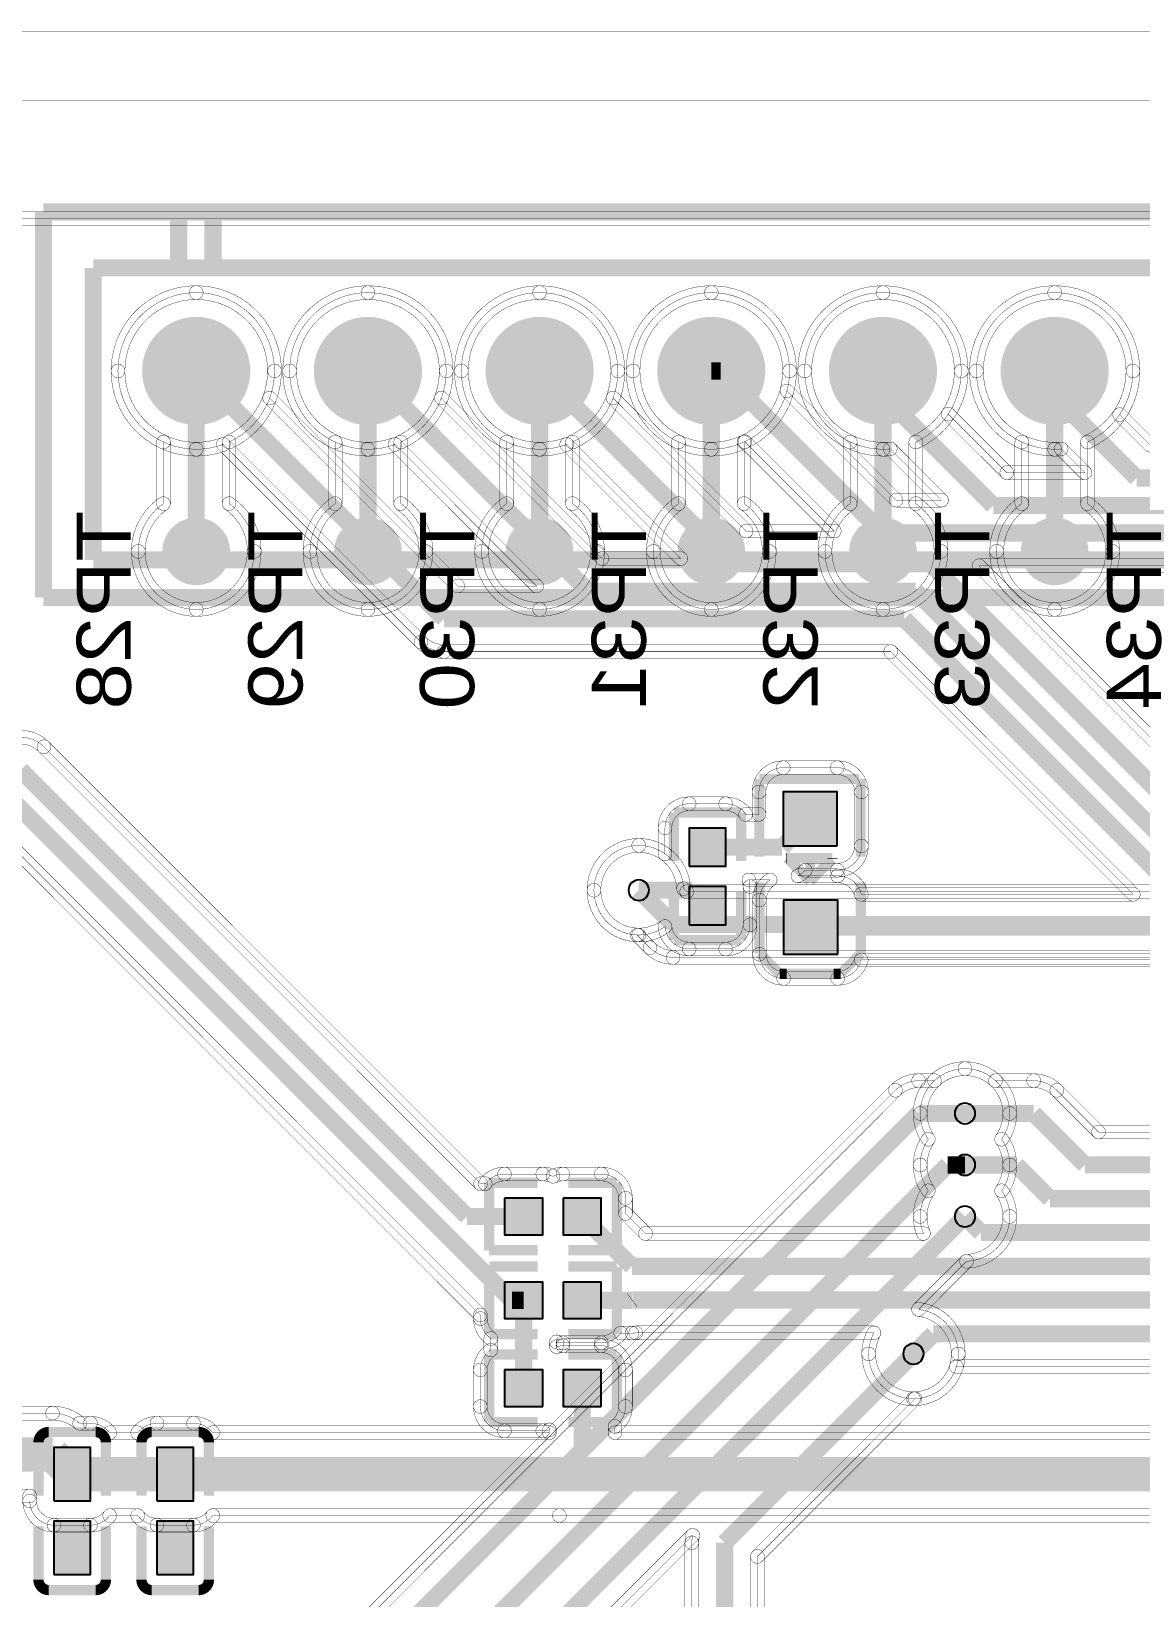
# Model space of a CAD drawing. Header units: millimetres. Extents: x -3.6 to 68.8, y -2.3 to 32.5.
# Drawn here: x 12.6 to 29.02, y 9.35 to 32.51 of the extents above; entities that cross this region are included whole.
import ezdxf
from ezdxf.enums import TextEntityAlignment as Align

# ---------------------------------------------------------------- set-up
doc = ezdxf.new("R2010")
doc.units = ezdxf.units.MM
for name, color, linetype, true_color in [('Bottom Layer', 7, 'Continuous', 0x0000ff), ('Bottom Silkscreen Layer', 7, 'Continuous', 0x66cc33), ('Hole Layer', 7, 'Continuous', 0x222222), ('Top Layer', 7, 'Continuous', 0xff0000), ('Top Silkscreen Layer', 7, 'Continuous', 0xffcc00)]:
    doc.layers.add(name, color=color, linetype=linetype, true_color=true_color)
doc.styles.get("Standard").update_dxf_attribs({"font": 'arial.ttf'})

msp = doc.modelspace()

# ---------------------------------------------------------------- hatches: boundary and pattern name
at = {"layer": 'Bottom Layer'}
for points in [[(14.243, 27.492, 1), (15.843, 27.492, 1)], [(16.783, 27.492, 1), (18.383, 27.492, 1)], [(19.323, 27.492, 1), (20.923, 27.492, 1)], [(21.863, 27.492, 1), (23.463, 27.492, 1)], [(24.403, 27.492, 1), (26.003, 27.492, 1)], [(26.943, 27.492, 1), (28.543, 27.492, 1)], [(14.543, 24.823, 1), (15.543, 24.823, 1)], [(17.083, 24.823, 1), (18.083, 24.823, 1)], [(19.623, 24.823, 1), (20.623, 24.823, 1)], [(22.163, 24.823, 1), (23.163, 24.823, 1)], [(24.703, 24.823, 1), (25.703, 24.823, 1)], [(27.243, 24.823, 1), (28.243, 24.823, 1)]]:
    msp.add_hatch(color=256, dxfattribs=at).paths.add_polyline_path(points)
at = {"layer": 'Hole Layer'}
for points in [[(14.543, 27.492, 1), (15.543, 27.492, 1)], [(17.083, 27.492, 1), (18.083, 27.492, 1)], [(19.623, 27.492, 1), (20.623, 27.492, 1)], [(22.163, 27.492, 1), (23.163, 27.492, 1)], [(24.703, 27.492, 1), (25.703, 27.492, 1)], [(27.243, 27.492, 1), (28.243, 27.492, 1)]]:
    msp.add_hatch(color=256, dxfattribs=at).paths.add_polyline_path(points)
at = {"layer": 'Top Layer'}
for points in [[(14.243, 27.492, 1), (15.843, 27.492, 1)], [(16.783, 27.492, 1), (18.383, 27.492, 1)], [(19.323, 27.492, 1), (20.923, 27.492, 1)], [(21.863, 27.492, 1), (23.463, 27.492, 1)], [(24.403, 27.492, 1), (26.003, 27.492, 1)], [(26.943, 27.492, 1), (28.543, 27.492, 1)], [(24.527, 20.466), (24.527, 21.266), (23.727, 21.266), (23.727, 20.466)], [(22.336, 20.166), (22.876, 20.166), (22.876, 20.732), (22.336, 20.732)], [(22.336, 19.301), (22.876, 19.301), (22.876, 19.866), (22.336, 19.866)], [(24.533, 18.866), (24.533, 19.666), (23.733, 19.666), (23.733, 18.866)], [(19.604, 15.256), (19.604, 14.716), (20.17, 14.716), (20.17, 15.256)], [(20.47, 15.256), (20.47, 14.716), (21.036, 14.716), (21.036, 15.256)], [(19.605, 14.017), (19.605, 13.477), (20.171, 13.477), (20.171, 14.017)], [(20.471, 14.017), (20.471, 13.477), (21.036, 13.477), (21.036, 14.017)], [(20.17, 12.176), (20.17, 12.716), (19.604, 12.716), (19.604, 12.176)], [(21.036, 12.176), (21.036, 12.716), (20.47, 12.716), (20.47, 12.176)], [(12.938, 10.78), (13.478, 10.78), (13.478, 11.57), (12.938, 11.57)], [(14.462, 10.78), (15.002, 10.78), (15.002, 11.57), (14.462, 11.57)], [(12.938, 9.69), (13.478, 9.69), (13.478, 10.48), (12.938, 10.48)], [(14.462, 9.69), (15.002, 9.69), (15.002, 10.48), (14.462, 10.48)]]:
    msp.add_hatch(color=256, dxfattribs=at).paths.add_polyline_path(points)

# ---------------------------------------------------------------- linework, layer by layer
at = {"layer": 'Bottom Layer', "const_width": 0.00508}
msp.add_lwpolyline([(-2.032, 31.496), (-2.032, -1.27), (67.564, -1.27), (67.564, 31.496)], close=True, dxfattribs=at)
for points in [[(0.257, 29.642, -1), (0.257, 29.845), (64.744, 29.845, -1), (64.744, 29.642)], [(64.744, 9.357), (64.744, 0.257), (0.257, 0.257), (0.257, 9.357, 0.314172), (2, 8.142, 0.414214), (3.858, 10, 0.414214), (2, 11.858, 0.314172), (0.257, 10.643), (0.257, 19.357, 0.314172), (2, 18.142, 0.414214), (3.858, 20, 0.414214), (2, 21.858, 0.314172), (0.257, 20.643), (0.257, 29.744), (64.744, 29.744), (64.744, 20.643, 0.314172), (63, 21.858, 0.414214), (61.142, 20, 0.414214), (63, 18.142, 0.314172), (64.744, 19.357), (64.744, 10.643, 0.314172), (63, 11.858, 0.414214), (61.142, 10, 0.414214), (63, 8.142, 0.314172)], [(13.783, 27.492, -0.414214), (15.043, 28.752, -1), (15.043, 28.549, 0.414214), (13.987, 27.492, -1)], [(15.043, 28.752, -0.414214), (16.303, 27.492, -1), (16.1, 27.492, 0.414214), (15.043, 28.549, -1)], [(16.323, 27.492, -0.414214), (17.583, 28.752, -1), (17.583, 28.549, 0.414214), (16.527, 27.492, -1)], [(17.583, 28.752, -0.414214), (18.843, 27.492, -1), (18.64, 27.492, 0.414214), (17.583, 28.549, -1)], [(18.863, 27.492, -0.414214), (20.123, 28.752, -1), (20.123, 28.549, 0.414214), (19.067, 27.492, -1)], [(20.123, 28.752, -0.414214), (21.383, 27.492, -1), (21.18, 27.492, 0.414214), (20.123, 28.549, -1)], [(21.403, 27.492, -0.414214), (22.663, 28.752, -1), (22.663, 28.549, 0.414214), (21.607, 27.492, -1)], [(22.663, 28.752, -0.414214), (23.923, 27.492, -1), (23.72, 27.492, 0.414214), (22.663, 28.549, -1)], [(23.943, 27.492, -0.414214), (25.203, 28.752, -1), (25.203, 28.549, 0.414214), (24.147, 27.492, -1)], [(25.203, 28.752, -0.414214), (26.463, 27.492, -1), (26.26, 27.492, 0.414214), (25.203, 28.549, -1)], [(26.483, 27.492, -0.414214), (27.743, 28.752, -1), (27.743, 28.549, 0.414214), (26.687, 27.492, -1)], [(27.743, 28.752, -0.414214), (29.003, 27.492, -1), (28.8, 27.492, 0.414214), (27.743, 28.549, -1)], [(15.043, 23.964, 0.414214), (15.901, 24.823, 0.247355), (15.528, 25.53), (15.528, 26.44, 0.292586), (16.201, 27.492, 0.414214), (15.043, 28.65, 0.414214), (13.885, 27.492, 0.292586), (14.558, 26.44), (14.558, 25.53, 0.247355), (14.185, 24.823, 0.414214)], [(17.583, 23.964, 0.414214), (18.441, 24.823, 0.247355), (18.068, 25.53), (18.068, 26.44, 0.292586), (18.741, 27.492, 0.414214), (17.583, 28.65, 0.414214), (16.425, 27.492, 0.292586), (17.098, 26.44), (17.098, 25.53, 0.247355), (16.725, 24.823, 0.414214)], [(20.123, 23.964, 0.414214), (20.981, 24.823, 0.247355), (20.608, 25.53), (20.608, 26.44, 0.292586), (21.281, 27.492, 0.414214), (20.123, 28.65, 0.414214), (18.965, 27.492, 0.292586), (19.638, 26.44), (19.638, 25.53, 0.247355), (19.265, 24.823, 0.414214)], [(21.805, 24.823, 0.414214), (22.663, 23.964, 0.414214), (23.521, 24.823, 0.247355), (23.148, 25.53), (23.148, 26.44, 0.292586), (23.821, 27.492, 0.414214), (22.663, 28.65, 0.414214), (21.505, 27.492, 0.292586), (22.178, 26.44), (22.178, 25.53, 0.247355)], [(25.203, 23.964, 0.414214), (26.061, 24.823, 0.247355), (25.688, 25.53), (25.688, 26.44, 0.292586), (26.361, 27.492, 0.414214), (25.203, 28.65, 0.414214), (24.045, 27.492, 0.292586), (24.718, 26.44), (24.718, 25.53, 0.247355), (24.345, 24.823, 0.414214)], [(26.885, 24.823, 0.414214), (27.743, 23.964, 0.414214), (28.601, 24.823, 0.247355), (28.228, 25.53), (28.228, 26.44, 0.292586), (28.901, 27.492, 0.414214), (27.743, 28.65, 0.414214), (26.585, 27.492, 0.292586), (27.258, 26.44), (27.258, 25.53, 0.247355)], [(14.515, 26.348, -0.292586), (13.783, 27.492, -1), (13.987, 27.492, 0.292586), (14.601, 26.533, -1)], [(16.303, 27.492, -0.292586), (15.571, 26.348, -1), (15.486, 26.533, 0.292586), (16.1, 27.492, -1)], [(17.055, 26.348, -0.292586), (16.323, 27.492, -1), (16.527, 27.492, 0.292586), (17.141, 26.533, -1)], [(18.843, 27.492, -0.292586), (18.111, 26.348, -1), (18.026, 26.533, 0.292586), (18.64, 27.492, -1)], [(19.595, 26.348, -0.292586), (18.863, 27.492, -1), (19.067, 27.492, 0.292586), (19.681, 26.533, -1)], [(21.383, 27.492, -0.292586), (20.651, 26.348, -1), (20.566, 26.533, 0.292586), (21.18, 27.492, -1)], [(22.135, 26.348, -0.292586), (21.403, 27.492, -1), (21.607, 27.492, 0.292586), (22.221, 26.533, -1)], [(23.923, 27.492, -0.292586), (23.191, 26.348, -1), (23.106, 26.533, 0.292586), (23.72, 27.492, -1)], [(24.675, 26.348, -0.292586), (23.943, 27.492, -1), (24.147, 27.492, 0.292586), (24.761, 26.533, -1)], [(26.463, 27.492, -0.292586), (25.731, 26.348, -1), (25.646, 26.533, 0.292586), (26.26, 27.492, -1)], [(27.215, 26.348, -0.292586), (26.483, 27.492, -1), (26.687, 27.492, 0.292586), (27.301, 26.533, -1)], [(29.003, 27.492, -0.292586), (28.271, 26.348, -1), (28.186, 26.533, 0.292586), (28.8, 27.492, -1)], [(14.456, 26.44, -1), (14.66, 26.44), (14.66, 25.53, -1), (14.456, 25.53)], [(15.63, 25.53, -1), (15.427, 25.53), (15.427, 26.44, -1), (15.63, 26.44)], [(16.996, 26.44, -1), (17.2, 26.44), (17.2, 25.53, -1), (16.996, 25.53)], [(18.17, 25.53, -1), (17.967, 25.53), (17.967, 26.44, -1), (18.17, 26.44)], [(19.536, 26.44, -1), (19.74, 26.44), (19.74, 25.53, -1), (19.536, 25.53)], [(20.71, 25.53, -1), (20.507, 25.53), (20.507, 26.44, -1), (20.71, 26.44)], [(22.076, 26.44, -1), (22.28, 26.44), (22.28, 25.53, -1), (22.076, 25.53)], [(23.25, 25.53, -1), (23.047, 25.53), (23.047, 26.44, -1), (23.25, 26.44)], [(24.616, 26.44, -1), (24.82, 26.44), (24.82, 25.53, -1), (24.616, 25.53)], [(25.79, 25.53, -1), (25.587, 25.53), (25.587, 26.44, -1), (25.79, 26.44)], [(27.156, 26.44, -1), (27.36, 26.44), (27.36, 25.53, -1), (27.156, 25.53)], [(28.33, 25.53, -1), (28.127, 25.53), (28.127, 26.44, -1), (28.33, 26.44)], [(14.083, 24.823, -0.247355), (14.501, 25.614, -1), (14.615, 25.447, 0.247355), (14.287, 24.823, -1)], [(15.586, 25.614, -0.247355), (16.003, 24.823, -1), (15.8, 24.823, 0.247355), (15.471, 25.447, -1)], [(16.623, 24.823, -0.247355), (17.041, 25.614, -1), (17.155, 25.447, 0.247355), (16.827, 24.823, -1)], [(18.126, 25.614, -0.247355), (18.543, 24.823, -1), (18.34, 24.823, 0.247355), (18.011, 25.447, -1)], [(19.163, 24.823, -0.247355), (19.581, 25.614, -1), (19.695, 25.447, 0.247355), (19.367, 24.823, -1)], [(20.666, 25.614, -0.247355), (21.083, 24.823, -1), (20.88, 24.823, 0.247355), (20.551, 25.447, -1)], [(21.703, 24.823, -0.247355), (22.121, 25.614, -1), (22.235, 25.447, 0.247355), (21.907, 24.823, -1)], [(23.206, 25.614, -0.247355), (23.623, 24.823, -1), (23.42, 24.823, 0.247355), (23.091, 25.447, -1)], [(24.243, 24.823, -0.247355), (24.661, 25.614, -1), (24.775, 25.447, 0.247355), (24.447, 24.823, -1)], [(25.746, 25.614, -0.247355), (26.163, 24.823, -1), (25.96, 24.823, 0.247355), (25.631, 25.447, -1)], [(26.783, 24.823, -0.247355), (27.201, 25.614, -1), (27.315, 25.447, 0.247355), (26.987, 24.823, -1)], [(28.286, 25.614, -0.247355), (28.703, 24.823, -1), (28.5, 24.823, 0.247355), (28.171, 25.447, -1)], [(15.043, 23.863, -0.414214), (14.083, 24.823, -1), (14.287, 24.823, 0.414214), (15.043, 24.066, -1)], [(16.003, 24.823, -0.414214), (15.043, 23.863, -1), (15.043, 24.066, 0.414214), (15.8, 24.823, -1)], [(17.583, 23.863, -0.414214), (16.623, 24.823, -1), (16.827, 24.823, 0.414214), (17.583, 24.066, -1)], [(18.543, 24.823, -0.414214), (17.583, 23.863, -1), (17.583, 24.066, 0.414214), (18.34, 24.823, -1)], [(20.123, 23.863, -0.414214), (19.163, 24.823, -1), (19.367, 24.823, 0.414214), (20.123, 24.066, -1)], [(21.083, 24.823, -0.414214), (20.123, 23.863, -1), (20.123, 24.066, 0.414214), (20.88, 24.823, -1)], [(22.663, 23.863, -0.414214), (21.703, 24.823, -1), (21.907, 24.823, 0.414214), (22.663, 24.066, -1)], [(23.623, 24.823, -0.414214), (22.663, 23.863, -1), (22.663, 24.066, 0.414214), (23.42, 24.823, -1)], [(25.203, 23.863, -0.414214), (24.243, 24.823, -1), (24.447, 24.823, 0.414214), (25.203, 24.066, -1)], [(26.163, 24.823, -0.414214), (25.203, 23.863, -1), (25.203, 24.066, 0.414214), (25.96, 24.823, -1)], [(27.743, 23.863, -0.414214), (26.783, 24.823, -1), (26.987, 24.823, 0.414214), (27.743, 24.066, -1)], [(28.703, 24.823, -0.414214), (27.743, 23.863, -1), (27.743, 24.066, 0.414214), (28.5, 24.823, -1)], [(20.826, 19.812, -0.414214), (21.59, 20.577, -1), (21.59, 20.373, 0.414214), (21.029, 19.812, -1)], [(21.59, 20.577, -0.403833), (22.354, 19.839, -1), (22.151, 19.832, 0.403833), (21.59, 20.373, -1)], [(22.181, 19.764, -1), (22.324, 19.907), (22.371, 19.861, -1), (22.227, 19.717)], [(21.563, 19.048, -0.403833), (20.826, 19.812, -1), (21.029, 19.812, 0.403833), (21.57, 19.251, -1)], [(22.299, 19.688, -1), (22.299, 19.891), (33.584, 19.891, -1), (33.584, 19.688)], [(21.495, 19.078, -1), (21.638, 19.221), (21.827, 19.033, -1), (21.683, 18.889)], [(21.683, 18.889, -1), (21.827, 19.033), (21.827, 19.033, -1), (21.683, 18.889)], [(22.098, 18.717, -0.198912), (21.683, 18.889, -1), (21.827, 19.033, 0.198912), (22.098, 18.92, -1)], [(22.098, 18.717, -1), (22.098, 18.92), (22.098, 18.92, -1), (22.098, 18.717)], [(22.098, 18.717, -1), (22.098, 18.92), (33.424, 18.92, -1), (33.424, 18.717)], [(25.895, 17.07, -0.189684), (26.416, 17.275, -1), (26.416, 17.071, 0.189684), (26.033, 16.921, -1)], [(26.416, 17.275, -0.414214), (27.181, 16.51, -1), (26.977, 16.51, 0.414214), (26.416, 17.071, -1)], [(14.969, 6.291, -1), (14.825, 6.435), (25.315, 16.925, -1), (25.459, 16.781)], [(25.315, 16.925, -0.198912), (25.73, 17.097, -1), (25.73, 16.894, 0.198912), (25.459, 16.781, -1)], [(25.459, 16.781, -1), (25.315, 16.925), (25.315, 16.925, -1), (25.459, 16.781)], [(25.73, 16.894, -1), (25.73, 17.097), (25.964, 17.097, -1), (25.964, 16.894)], [(25.73, 16.894, -1), (25.73, 17.097), (25.73, 17.097, -1), (25.73, 16.894)], [(27.181, 16.51, -0.154272), (27.042, 16.071, -1), (26.875, 16.187, 0.154272), (26.977, 16.51, -1)], [(27.042, 16.187, -0.154272), (27.181, 15.748, -1), (26.977, 15.748, 0.154272), (26.875, 16.071, -1)], [(27.181, 15.748, -0.154272), (27.042, 15.309, -1), (26.875, 15.425, 0.154272), (26.977, 15.748, -1)], [(27.042, 15.425, -0.154272), (27.181, 14.986, -1), (26.977, 14.986, 0.154272), (26.875, 15.309, -1)], [(27.181, 14.986, -0.403833), (26.443, 14.222, -1), (26.436, 14.425, 0.403833), (26.977, 14.986, -1)], [(25.801, 13.541, -1), (25.657, 13.685), (26.368, 14.395, -1), (26.511, 14.252)], [(25.74, 13.714, -0.381473), (26.419, 12.954, -1), (26.215, 12.954, 0.381473), (25.717, 13.512, -1)], [(26.419, 12.954, -0.403833), (25.681, 12.19, -1), (25.674, 12.393, 0.403833), (26.215, 12.954, -1)], [(23.417, 9.887, -1), (23.273, 10.031), (25.606, 12.363, -1), (25.749, 12.22)], [(20.877, 8.617, -1), (20.733, 8.761), (22.316, 10.344, -1), (22.46, 10.2)], [(22.273, 10.16, -0.05822), (22.289, 10.295, -1), (22.487, 10.248, 0.05822), (22.477, 10.16, -1)], [(22.273, 10.16, -1), (22.477, 10.16), (22.477, 10.16, -1), (22.273, 10.16)], [(22.273, 10.16, -1), (22.477, 10.16), (22.477, 5.972, -1), (22.273, 5.972)], [(23.447, 5.972, -1), (23.244, 5.972), (23.244, 9.959, -1), (23.447, 9.959)]]:
    msp.add_lwpolyline(points, format="xyb", close=True, dxfattribs=at)
at = {"layer": 'Bottom Layer', "const_width": 0.254}
for points in [[(15.043, 27.492), (15.043, 24.823)], [(17.583, 27.492), (17.583, 24.823)], [(20.123, 27.492), (20.123, 24.823)], [(22.663, 27.492), (22.663, 24.823)], [(25.203, 27.492), (25.203, 24.823)], [(27.743, 27.492), (27.743, 24.823)], [(22.098, 19.304), (21.59, 19.812)], [(34.036, 19.304), (22.098, 19.304)], [(25.73, 16.51), (15.24, 6.02)], [(26.416, 16.51), (25.73, 16.51)], [(26.162, 15.748), (17.78, 7.366)], [(26.416, 15.748), (26.162, 15.748)], [(26.416, 14.986), (20.32, 8.89)], [(25.654, 12.954), (22.86, 10.16)], [(22.86, 10.16), (22.86, 5.265)]]:
    msp.add_lwpolyline(points, dxfattribs=at)
at = {"layer": 'Bottom Layer', "const_width": 0.00508}
for points in [[(41.402, 11.787), (34.648, 11.787), (34.648, 19.05, 0.098826), (34.699, 19.304, 0.414214), (34.036, 19.967, 0.189684), (33.584, 19.789), (22.299, 19.789), (22.253, 19.836, 0.403833), (21.59, 20.475, 0.414214), (20.927, 19.812, 0.403833), (21.566, 19.15), (21.755, 18.961), (21.755, 18.961, 0.198912), (22.098, 18.819), (22.098, 18.819), (33.424, 18.819), (33.424, 11.431, 0.098826), (33.373, 11.176, 0.414214), (34.036, 10.513, 0.097839), (34.288, 10.563), (41.402, 10.563, 0.098826)], [(23.345, 5.972), (23.345, 9.959), (25.678, 12.292, 0.403833), (26.317, 12.954, 0.381473), (25.729, 13.613), (26.44, 14.324, 0.403833), (27.079, 14.986, 0.154272), (26.959, 15.367, 0.154272), (27.079, 15.748, 0.154272), (26.959, 16.129, 0.154272), (27.079, 16.51, 0.414214), (26.416, 17.173, 0.189684), (25.964, 16.995), (25.73, 16.995), (25.73, 16.995, 0.198912), (25.387, 16.853), (25.387, 16.853), (14.897, 6.363)], [(20.805, 8.689), (22.388, 10.272, 0.05822), (22.375, 10.16), (22.375, 10.16), (22.375, 5.972, 0.247355)]]:
    msp.add_lwpolyline(points, format="xyb", dxfattribs=at)
at = {"layer": 'Hole Layer'}
for points in [[(21.438, 19.812, 1), (21.742, 19.812), (21.742, 19.812, 1), (21.438, 19.812)], [(26.264, 16.51, 1), (26.568, 16.51), (26.568, 16.51, 1), (26.264, 16.51)], [(26.264, 15.748, 1), (26.568, 15.748), (26.568, 15.748, 1), (26.264, 15.748)], [(26.264, 14.986, 1), (26.568, 14.986), (26.568, 14.986, 1), (26.264, 14.986)], [(25.502, 12.954, 1), (25.806, 12.954), (25.806, 12.954, 1), (25.502, 12.954)]]:
    msp.add_lwpolyline(points, format="xyb", dxfattribs=at)
at = {"layer": 'Top Layer', "const_width": 0.00508}
msp.add_lwpolyline([(-3.556, 32.512), (-3.556, -2.286), (68.58, -2.286), (68.58, 32.512)], close=True, dxfattribs=at)
for points in [[(0.257, 29.642, -1), (0.257, 29.845), (64.744, 29.845, -1), (64.744, 29.642)], [(13.783, 27.492, -0.414214), (15.043, 28.752, -1), (15.043, 28.549, 0.414214), (13.987, 27.492, -1)], [(15.043, 28.752, -0.414214), (16.303, 27.492, -1), (16.1, 27.492, 0.414214), (15.043, 28.549, -1)], [(16.323, 27.492, -0.414214), (17.583, 28.752, -1), (17.583, 28.549, 0.414214), (16.527, 27.492, -1)], [(17.583, 28.752, -0.414214), (18.843, 27.492, -1), (18.64, 27.492, 0.414214), (17.583, 28.549, -1)], [(18.863, 27.492, -0.414214), (20.123, 28.752, -1), (20.123, 28.549, 0.414214), (19.067, 27.492, -1)], [(20.123, 28.752, -0.414214), (21.383, 27.492, -1), (21.18, 27.492, 0.414214), (20.123, 28.549, -1)], [(21.403, 27.492, -0.414214), (22.663, 28.752, -1), (22.663, 28.549, 0.414214), (21.607, 27.492, -1)], [(22.663, 28.752, -0.414214), (23.923, 27.492, -1), (23.72, 27.492, 0.414214), (22.663, 28.549, -1)], [(23.943, 27.492, -0.414214), (25.203, 28.752, -1), (25.203, 28.549, 0.414214), (24.147, 27.492, -1)], [(25.203, 28.752, -0.414214), (26.463, 27.492, -1), (26.26, 27.492, 0.414214), (25.203, 28.549, -1)], [(26.483, 27.492, -0.414214), (27.743, 28.752, -1), (27.743, 28.549, 0.414214), (26.687, 27.492, -1)], [(27.743, 28.752, -0.414214), (29.003, 27.492, -1), (28.8, 27.492, 0.414214), (27.743, 28.549, -1)], [(15.043, 26.232, -0.414214), (13.783, 27.492, -1), (13.987, 27.492, 0.414214), (15.043, 26.436, -1)], [(16.303, 27.492, -0.088522), (16.225, 27.056, -1), (16.034, 27.127, 0.088522), (16.1, 27.492, -1)], [(17.583, 26.232, -0.414214), (16.323, 27.492, -1), (16.527, 27.492, 0.414214), (17.583, 26.436, -1)], [(18.843, 27.492, -0.088522), (18.765, 27.056, -1), (18.574, 27.127, 0.088522), (18.64, 27.492, -1)], [(20.123, 26.232, -0.414214), (18.863, 27.492, -1), (19.067, 27.492, 0.414214), (20.123, 26.436, -1)], [(21.383, 27.492, -0.088522), (21.305, 27.056, -1), (21.114, 27.127, 0.088522), (21.18, 27.492, -1)], [(22.663, 26.232, -0.414214), (21.403, 27.492, -1), (21.607, 27.492, 0.414214), (22.663, 26.436, -1)], [(23.923, 27.492, -0.064838), (23.881, 27.17, -1), (23.684, 27.222, 0.064838), (23.72, 27.492, -1)], [(25.203, 26.232, -0.414214), (23.943, 27.492, -1), (24.147, 27.492, 0.414214), (25.203, 26.436, -1)], [(26.463, 27.492, -0.147168), (26.254, 26.797, -1), (26.084, 26.909, 0.147168), (26.26, 27.492, -1)], [(27.743, 26.232, -0.414214), (26.483, 27.492, -1), (26.687, 27.492, 0.414214), (27.743, 26.436, -1)], [(29.003, 27.492, -0.149067), (28.789, 26.789, -1), (28.62, 26.903, 0.149067), (28.8, 27.492, -1)], [(16.058, 27.02, -1), (16.202, 27.163), (18.983, 24.382, -1), (18.839, 24.239)], [(18.598, 27.02, -1), (18.742, 27.163), (21.116, 24.789, -1), (20.973, 24.645)], [(21.138, 27.02, -1), (21.282, 27.163), (23.25, 25.195, -1), (23.106, 25.051)], [(23.711, 27.124, -1), (23.855, 27.267), (25.47, 25.652, -1), (25.326, 25.509)], [(26.097, 26.781, -1), (26.241, 26.925), (27.107, 26.059, -1), (26.964, 25.915)], [(28.632, 26.774, -1), (28.776, 26.918), (29.229, 26.465, -1), (29.085, 26.321)], [(15.479, 26.31, -0.088522), (15.043, 26.232, -1), (15.043, 26.436, 0.088522), (15.409, 26.501, -1)], [(15.372, 26.334, -1), (15.516, 26.477), (18.439, 23.554, -1), (18.295, 23.41)], [(18.019, 26.31, -0.088522), (17.583, 26.232, -1), (17.583, 26.436, 0.088522), (17.949, 26.501, -1)], [(17.912, 26.334, -1), (18.056, 26.477), (20.151, 24.382, -1), (20.007, 24.239)], [(20.559, 26.31, -0.088522), (20.123, 26.232, -1), (20.123, 26.436, 0.088522), (20.489, 26.501, -1)], [(20.452, 26.334, -1), (20.596, 26.477), (22.284, 24.789, -1), (22.141, 24.645)], [(23.204, 26.354, -0.111311), (22.663, 26.232, -1), (22.663, 26.436, 0.111311), (23.116, 26.538, -1)], [(23.088, 26.374, -1), (23.232, 26.518), (24.555, 25.195, -1), (24.411, 25.051)], [(25.32, 26.238, -0.023309), (25.203, 26.232, -1), (25.203, 26.436, 0.023309), (25.302, 26.44, -1)], [(25.239, 26.267, -1), (25.383, 26.411), (26.141, 25.652, -1), (25.998, 25.509)], [(27.848, 26.237, -0.02093), (27.743, 26.232, -1), (27.743, 26.436, 0.02093), (27.831, 26.439, -1)], [(27.768, 26.266, -1), (27.912, 26.41), (28.263, 26.059, -1), (28.119, 25.915)], [(27.035, 25.885, -1), (27.035, 26.088), (28.191, 26.088, -1), (28.191, 25.885)], [(25.398, 25.479, -1), (25.398, 25.682), (26.07, 25.682, -1), (26.07, 25.479)], [(23.178, 25.022, -1), (23.178, 25.225), (24.483, 25.225, -1), (24.483, 25.022)], [(21.045, 24.615, -1), (21.045, 24.818), (22.212, 24.818, -1), (22.212, 24.615)], [(26.55, 24.538, -1), (26.694, 24.682), (33.061, 18.315, -1), (32.917, 18.171)], [(26.622, 24.509, -1), (26.622, 24.712), (32.72, 24.712, -1), (32.72, 24.509)], [(18.911, 24.209, -1), (18.911, 24.412), (20.079, 24.412, -1), (20.079, 24.209)], [(18.295, 23.41, -1), (18.439, 23.554), (18.439, 23.554, -1), (18.295, 23.41)], [(18.71, 23.239, -0.198912), (18.295, 23.41, -1), (18.439, 23.554, 0.198912), (18.71, 23.442, -1)], [(18.71, 23.239, -1), (18.71, 23.442), (18.71, 23.442, -1), (18.71, 23.239)], [(18.71, 23.239, -1), (18.71, 23.442), (25.318, 23.442, -1), (25.318, 23.239)], [(25.246, 23.268, -1), (25.39, 23.412), (28.978, 19.823, -1), (28.835, 19.68)], [(12.446, 22.177, -0.198912), (12.861, 22.005, -1), (12.717, 21.861, 0.198912), (12.446, 21.974, -1)], [(12.717, 21.861, -1), (12.861, 22.005), (19.323, 15.543, -1), (19.179, 15.399)], [(12.717, 21.861, -1), (12.861, 22.005), (12.861, 22.005, -1), (12.717, 21.861)], [(23.267, 21.266, -0.414214), (23.727, 21.725, -1), (23.727, 21.522, 0.414214), (23.47, 21.266, -1)], [(23.727, 21.522, -1), (23.727, 21.725), (24.527, 21.725, -1), (24.527, 21.522)], [(24.527, 21.725, -0.414214), (24.986, 21.266, -1), (24.783, 21.266, 0.414214), (24.527, 21.522, -1)], [(23.267, 21.266, -1), (23.47, 21.266), (23.47, 20.934, -1), (23.267, 20.934)], [(24.986, 20.466, -1), (24.783, 20.466), (24.783, 21.266, -1), (24.986, 21.266)], [(24.783, 21.266, -1), (24.986, 21.266), (24.986, 21.266, -1), (24.783, 21.266)], [(21.876, 20.732, -0.414214), (22.336, 21.192, -1), (22.336, 20.989, 0.414214), (22.08, 20.732, -1)], [(22.336, 20.989, -1), (22.336, 21.192), (22.876, 21.192, -1), (22.876, 20.989)], [(22.876, 21.192, -0.247498), (23.255, 20.992, -1), (23.088, 20.877, 0.247498), (22.876, 20.989, -1)], [(23.172, 20.833, -1), (23.172, 21.036), (23.368, 21.036, -1), (23.368, 20.833)], [(12.005, 20.627, -1), (12.149, 20.77), (19.319, 13.6, -1), (19.175, 13.456)], [(21.876, 20.732, -1), (22.08, 20.732), (22.08, 20.35, -1), (21.876, 20.35)], [(20.826, 19.812, -0.414214), (21.59, 20.577, -1), (21.59, 20.373, 0.414214), (21.029, 19.812, -1)], [(21.59, 20.577, -0.157521), (22.037, 20.432, -1), (21.918, 20.267, 0.157521), (21.59, 20.373, -1)], [(24.986, 20.466, -0.414214), (24.527, 20.006, -1), (24.527, 20.209, 0.414214), (24.783, 20.466, -1)], [(24.125, 20.034, -0.070422), (23.994, 19.936, -1), (23.896, 20.113, 0.070422), (23.982, 20.178, -1)], [(24.125, 20.034, -1), (23.982, 20.178), (23.983, 20.179, -1), (24.126, 20.036)], [(24.125, 20.034, -1), (23.982, 20.178), (23.982, 20.178, -1), (24.125, 20.034)], [(24.055, 20.006, -1), (24.055, 20.209), (24.527, 20.209, -1), (24.527, 20.006)], [(23.318, 19.992, -0.06916), (23.336, 19.866, -1), (23.133, 19.866, 0.06916), (23.123, 19.936, -1)], [(23.221, 19.863, -1), (23.221, 20.066), (23.534, 20.066, -1), (23.534, 19.863)], [(23.336, 19.301, -1), (23.133, 19.301), (23.133, 19.866, -1), (23.336, 19.866)], [(23.274, 19.666, -0.250478), (23.478, 20.049, -1), (23.591, 19.88, 0.250478), (23.477, 19.666, -1)], [(23.945, 19.923, -1), (23.945, 20.126), (24.533, 20.126, -1), (24.533, 19.923)], [(24.533, 20.126, -0.345534), (24.98, 19.776, -1), (24.783, 19.727, 0.345534), (24.533, 19.923, -1)], [(21.59, 19.047, -0.414214), (20.826, 19.812, -1), (21.029, 19.812, 0.414214), (21.59, 19.251, -1)], [(23.274, 19.666, -1), (23.477, 19.666), (23.477, 18.866, -1), (23.274, 18.866)], [(24.881, 19.65, -1), (24.881, 19.853), (28.907, 19.853, -1), (28.907, 19.65)], [(22.038, 19.193, -0.157964), (21.59, 19.047, -1), (21.59, 19.251, 0.157964), (21.919, 19.357, -1)], [(22.336, 18.841, -0.393286), (21.877, 19.268, -1), (22.08, 19.282, 0.393286), (22.336, 19.044, -1)], [(23.336, 19.301, -0.414214), (22.876, 18.841, -1), (22.876, 19.044, 0.414214), (23.133, 19.301, -1)], [(22.336, 18.841, -1), (22.336, 19.044), (22.876, 19.044, -1), (22.876, 18.841)], [(23.274, 18.866, -1), (23.477, 18.866), (23.477, 18.866, -1), (23.274, 18.866)], [(23.733, 18.407, -0.414214), (23.274, 18.866, -1), (23.477, 18.866, 0.414214), (23.733, 18.61, -1)], [(24.98, 18.757, -0.345534), (24.533, 18.407, -1), (24.533, 18.61, 0.345534), (24.783, 18.805, -1)], [(24.881, 18.68, -1), (24.881, 18.883), (29.301, 18.883, -1), (29.301, 18.68)], [(23.733, 18.407, -1), (23.733, 18.61), (24.533, 18.61, -1), (24.533, 18.407)], [(25.652, 16.51, -0.414214), (26.416, 17.275, -1), (26.416, 17.071, 0.414214), (25.855, 16.51, -1)], [(26.416, 17.275, -0.189684), (26.937, 17.07, -1), (26.799, 16.921, 0.189684), (26.416, 17.071, -1)], [(26.868, 16.894, -1), (26.868, 17.097), (27.432, 17.097, -1), (27.432, 16.894)], [(27.432, 17.097, -0.198912), (27.847, 16.925, -1), (27.703, 16.781, 0.198912), (27.432, 16.894, -1)], [(27.432, 16.894, -1), (27.432, 17.097), (27.432, 17.097, -1), (27.432, 16.894)], [(27.703, 16.781, -1), (27.847, 16.925), (28.465, 16.307, -1), (28.321, 16.163)], [(27.703, 16.781, -1), (27.847, 16.925), (27.847, 16.925, -1), (27.703, 16.781)], [(25.79, 16.071, -0.154272), (25.652, 16.51, -1), (25.855, 16.51, 0.154272), (25.957, 16.187, -1)], [(25.652, 15.748, -0.154272), (25.79, 16.187, -1), (25.957, 16.071, 0.154272), (25.855, 15.748, -1)], [(28.393, 16.134, -1), (28.393, 16.337), (31.847, 16.337, -1), (31.847, 16.134)], [(25.79, 15.309, -0.154272), (25.652, 15.748, -1), (25.855, 15.748, 0.154272), (25.957, 15.425, -1)], [(19.251, 15.37, -1), (19.251, 15.573), (19.318, 15.573, -1), (19.318, 15.37)], [(19.237, 15.532, -0.235833), (19.604, 15.716, -1), (19.604, 15.513, 0.235833), (19.399, 15.41, -1)], [(19.604, 15.513, -1), (19.604, 15.716), (20.17, 15.716, -1), (20.17, 15.513)], [(20.17, 15.716, -0.108449), (20.363, 15.674, -1), (20.277, 15.489, 0.108449), (20.17, 15.513, -1)], [(20.277, 15.674, -0.108449), (20.47, 15.716, -1), (20.47, 15.513, 0.108449), (20.363, 15.489, -1)], [(20.47, 15.513, -1), (20.47, 15.716), (21.036, 15.716, -1), (21.036, 15.513)], [(21.036, 15.716, -0.414214), (21.495, 15.256, -1), (21.292, 15.256, 0.414214), (21.036, 15.513, -1)], [(21.495, 15.031, -1), (21.292, 15.031), (21.292, 15.256, -1), (21.495, 15.256)], [(25.652, 14.986, -0.154272), (25.79, 15.425, -1), (25.957, 15.309, 0.154272), (25.855, 14.986, -1)], [(21.322, 14.959, -1), (21.466, 15.103), (21.762, 14.807, -1), (21.618, 14.663)], [(25.708, 14.697, -0.097364), (25.652, 14.986, -1), (25.855, 14.986, 0.097364), (25.896, 14.774, -1)], [(21.69, 14.633, -1), (21.69, 14.837), (25.802, 14.837, -1), (25.802, 14.633)], [(19.145, 13.528, -1), (19.349, 13.528), (19.349, 13.477, -1), (19.145, 13.477)], [(19.344, 13.098, -0.246808), (19.145, 13.477, -1), (19.349, 13.477, 0.246808), (19.46, 13.266, -1)], [(19.3, 13.182, -1), (19.504, 13.182), (19.504, 13.012, -1), (19.3, 13.012)], [(20.474, 13.061, -1), (20.271, 13.061), (20.271, 13.132, -1), (20.474, 13.132)], [(20.471, 13.017, -0.069721), (20.344, 13.035, -1), (20.4, 13.23, 0.069721), (20.471, 13.22, -1)], [(20.471, 13.017, -1), (20.471, 13.22), (21.036, 13.22, -1), (21.036, 13.017)], [(21.404, 13.201, -0.235833), (21.036, 13.017, -1), (21.036, 13.22, 0.235833), (21.242, 13.323, -1)], [(21.323, 13.16, -1), (21.323, 13.363), (21.49, 13.363, -1), (21.49, 13.16)], [(21.558, 13.164, -0.028933), (21.49, 13.16, -1), (21.49, 13.363, 0.028933), (21.535, 13.366, -1)], [(21.49, 13.16, -1), (21.49, 13.363), (21.49, 13.363, -1), (21.49, 13.16)], [(21.546, 13.163, -1), (21.546, 13.367), (25.069, 13.367, -1), (25.069, 13.163)], [(24.89, 12.954, -0.122638), (24.979, 13.313, -1), (25.158, 13.217, 0.122638), (25.093, 12.954, -1)], [(19.145, 12.716, -0.247498), (19.345, 13.095, -1), (19.459, 12.928, 0.247498), (19.348, 12.716, -1)], [(20.345, 13.158, -0.06916), (20.47, 13.176, -1), (20.47, 12.973, 0.06916), (20.4, 12.963, -1)], [(20.47, 12.973, -1), (20.47, 13.176), (21.036, 13.176, -1), (21.036, 12.973)], [(21.036, 13.176, -0.414214), (21.495, 12.716, -1), (21.292, 12.716, 0.414214), (21.036, 12.973, -1)], [(25.654, 12.189, -0.414214), (24.89, 12.954, -1), (25.093, 12.954, 0.414214), (25.654, 12.393, -1)], [(19.145, 12.716, -1), (19.348, 12.716), (19.348, 12.176, -1), (19.145, 12.176)], [(21.495, 12.176, -1), (21.292, 12.176), (21.292, 12.716, -1), (21.495, 12.716)], [(26.387, 12.736, -0.331759), (25.654, 12.189, -1), (25.654, 12.393, 0.331759), (26.192, 12.794, -1)], [(26.289, 12.663, -1), (26.289, 12.866), (32.893, 12.866, -1), (32.893, 12.663)], [(19.604, 11.716, -0.414214), (19.145, 12.176, -1), (19.348, 12.176, 0.414214), (19.604, 11.919, -1)], [(21.495, 12.176, -0.247498), (21.295, 11.797, -1), (21.181, 11.964, 0.247498), (21.292, 12.176, -1)], [(12.136, 11.976, -1), (12.136, 12.18), (12.917, 12.18, -1), (12.917, 11.976)], [(12.917, 12.18, -0.180609), (13.385, 12.005, -1), (13.252, 11.851, 0.180609), (12.917, 11.976, -1)], [(12.917, 11.976, -1), (12.917, 12.18), (12.917, 12.18, -1), (12.917, 11.976)], [(13.318, 11.827, -1), (13.318, 12.03), (13.478, 12.03, -1), (13.478, 11.827)], [(13.478, 12.03, -0.234028), (13.844, 11.849, -1), (13.682, 11.726, 0.234028), (13.478, 11.827, -1)], [(13.763, 11.686, -1), (13.763, 11.889), (14.177, 11.889, -1), (14.177, 11.686)], [(14.096, 11.849, -0.234028), (14.462, 12.03, -1), (14.462, 11.827, 0.234028), (14.258, 11.726, -1)], [(14.462, 11.827, -1), (14.462, 12.03), (15.002, 12.03, -1), (15.002, 11.827)], [(15.002, 12.03, -0.233107), (15.367, 11.85, -1), (15.206, 11.726, 0.233107), (15.002, 11.827, -1)], [(15.286, 11.687, -1), (15.286, 11.89), (20.268, 11.89, -1), (20.268, 11.687)], [(19.604, 11.716, -1), (19.604, 11.919), (20.17, 11.919, -1), (20.17, 11.716)], [(20.295, 11.734, -0.06916), (20.17, 11.716, -1), (20.17, 11.919, 0.06916), (20.24, 11.929, -1)], [(20.166, 11.831, -1), (20.369, 11.831), (20.369, 11.788, -1), (20.166, 11.788)], [(21.34, 11.788, -1), (21.136, 11.788), (21.136, 11.88, -1), (21.34, 11.88)], [(21.238, 11.687, -1), (21.238, 11.89), (31.678, 11.89, -1), (31.678, 11.687)], [(12.136, 10.752, -1), (12.136, 10.955), (12.58, 10.955, -1), (12.58, 10.752)], [(12.681, 10.78, -1), (12.478, 10.78), (12.478, 10.854, -1), (12.681, 10.854)], [(12.938, 10.32, -0.414214), (12.478, 10.78, -1), (12.681, 10.78, 0.414214), (12.938, 10.523, -1)], [(13.844, 10.501, -0.234028), (13.478, 10.32, -1), (13.478, 10.523, 0.234028), (13.682, 10.624, -1)], [(13.763, 10.461, -1), (13.763, 10.664), (14.177, 10.664, -1), (14.177, 10.461)], [(14.462, 10.32, -0.234028), (14.096, 10.501, -1), (14.258, 10.624, 0.234028), (14.462, 10.523, -1)], [(15.369, 10.503, -0.234944), (15.002, 10.32, -1), (15.002, 10.523, 0.234944), (15.207, 10.625, -1)], [(15.288, 10.462, -1), (15.288, 10.665), (20.416, 10.665, -1), (20.416, 10.462)], [(20.416, 10.462, -1), (20.416, 10.665), (20.416, 10.665, -1), (20.416, 10.462)], [(20.416, 10.462, -1), (20.416, 10.665), (31.736, 10.665, -1), (31.736, 10.462)], [(12.938, 10.32, -1), (12.938, 10.523), (13.478, 10.523, -1), (13.478, 10.32)], [(14.462, 10.32, -1), (14.462, 10.523), (15.002, 10.523, -1), (15.002, 10.32)]]:
    msp.add_lwpolyline(points, format="xyb", close=True, dxfattribs=at)
at = {"layer": 'Top Layer'}
for points, const_width in [([(0.257, 29.744), (64.744, 29.744)], 0.00508), ([(15.043, 27.492), (18.71, 23.825)], 0.254), ([(17.583, 27.492), (20.844, 24.232)], 0.254), ([(20.123, 27.492), (22.977, 24.638)], 0.254), ([(22.8, 27.492), (22.663, 27.492)], 0.254), ([(25.197, 25.095), (22.8, 27.492)], 0.254), ([(25.203, 27.133), (25.203, 27.492)], 0.254), ([(27.743, 27.121), (27.743, 27.492)], 0.254), ([(26.834, 25.502), (25.203, 27.133)], 0.254), ([(28.956, 25.908), (27.743, 27.121)], 0.254), ([(33.258, 25.908), (28.956, 25.908)], 0.254), ([(33.089, 25.502), (26.834, 25.502)], 0.254), ([(32.921, 25.095), (25.197, 25.095)], 0.254), ([(22.977, 24.638), (25.908, 24.638)], 0.254), ([(25.908, 24.638), (32.796, 17.75)], 0.254), ([(32.989, 18.243), (26.622, 24.61), (32.72, 24.61)], 0.00508), ([(20.844, 24.232), (25.687, 24.232)], 0.254), ([(25.687, 24.232), (32.669, 17.25)], 0.254), ([(18.71, 23.825), (25.519, 23.825)], 0.254), ([(25.519, 23.825), (32.594, 16.75)], 0.254), ([(19.05, 14.986), (12.446, 21.59)], 0.254), ([(19.715, 13.747), (12.278, 21.184)], 0.254), ([(24.127, 20.866), (23.71, 20.449)], 0.254), ([(23.71, 20.449), (22.606, 20.449)], 0.254), ([(21.59, 19.812), (22.378, 19.812)], 0.254), ([(22.378, 19.812), (22.606, 19.584)], 0.254), ([(29.502, 19.266), (24.133, 19.266)], 0.254), ([(26.416, 16.51), (27.432, 16.51)], 0.254), ([(27.432, 16.51), (28.192, 15.75)], 0.254), ([(26.416, 15.748), (27.178, 15.748)], 0.254), ([(27.178, 15.748), (27.676, 15.25)], 0.254), ([(28.192, 15.75), (33.596, 15.75)], 0.254), ([(27.676, 15.25), (33.596, 15.25)], 0.254), ([(19.05, 14.986), (19.887, 14.986)], 0.254), ([(21.489, 14.25), (20.753, 14.986)], 0.254), ([(26.416, 14.986), (26.652, 14.75)], 0.254), ([(26.652, 14.75), (33.596, 14.75)], 0.254), ([(21.489, 14.25), (33.596, 14.25)], 0.254), ([(19.715, 13.747), (19.888, 13.747)], 0.254), ([(19.887, 12.446), (19.887, 13.746)], 0.254), ([(20.754, 13.747), (21.49, 13.747)], 0.254), ([(21.49, 13.747), (21.494, 13.75)], 0.254), ([(33.596, 13.75), (21.494, 13.75)], 0.254), ([(25.95, 13.25), (25.654, 12.954)], 0.254), ([(33.596, 13.25), (25.95, 13.25)], 0.254), ([(20.753, 12.446), (20.753, 11.513)], 0.254), ([(11.46, 11.466), (12.917, 11.466)], 0.508), ([(12.917, 11.466), (13.208, 11.175)], 0.508), ([(20.753, 11.513), (20.416, 11.176)], 0.254), ([(13.208, 11.175), (14.732, 11.175)], 0.508), ([(20.416, 11.176), (14.733, 11.176)], 0.508), ([(32.125, 11.176), (20.416, 11.176)], 0.508)]:
    msp.add_lwpolyline(points, dxfattribs=dict(at, const_width=const_width))
at = {"layer": 'Top Layer', "const_width": 0.00508}
for points in [[(29.157, 26.393), (28.704, 26.846, 0.149067), (28.901, 27.492, 0.414214), (27.743, 28.65, 0.414214), (26.585, 27.492, 0.414214), (27.743, 26.334, 0.02093), (27.84, 26.338), (28.191, 25.987), (27.035, 25.987), (26.169, 26.853, 0.147168), (26.361, 27.492, 0.414214), (25.203, 28.65, 0.414214), (24.045, 27.492, 0.414214), (25.203, 26.334, 0.023309), (25.311, 26.339), (26.07, 25.58), (25.398, 25.58), (23.783, 27.196, 0.064838), (23.821, 27.492, 0.414214), (22.663, 28.65, 0.414214), (21.505, 27.492, 0.414214), (22.663, 26.334, 0.111311), (23.16, 26.446), (24.483, 25.123), (23.178, 25.123), (21.21, 27.092, 0.088522), (21.281, 27.492, 0.414214), (20.123, 28.65, 0.414214), (18.965, 27.492, 0.414214), (20.123, 26.334, 0.088522), (20.524, 26.405), (22.212, 24.717), (21.045, 24.717), (18.67, 27.092, 0.088522), (18.741, 27.492, 0.414214), (17.583, 28.65, 0.414214), (16.425, 27.492, 0.414214), (17.583, 26.334, 0.088522), (17.984, 26.405), (20.079, 24.31), (18.911, 24.31), (16.13, 27.092, 0.088522), (16.201, 27.492, 0.414214), (15.043, 28.65, 0.414214), (13.885, 27.492, 0.414214), (15.043, 26.334, 0.088522), (15.444, 26.405), (18.367, 23.482), (18.367, 23.482, 0.198912), (18.71, 23.34), (18.71, 23.34), (25.318, 23.34), (28.907, 19.752), (24.881, 19.752, 0.345534), (24.533, 20.025), (23.945, 20.025, 0.070422), (24.053, 20.106), (24.053, 20.106), (24.055, 20.107), (24.527, 20.107, 0.414214), (24.885, 20.466), (24.885, 21.266), (24.885, 21.266, 0.414214), (24.527, 21.624), (23.727, 21.624, 0.414214), (23.368, 21.266), (23.368, 20.934), (23.172, 20.934, 0.247498), (22.876, 21.09), (22.336, 21.09, 0.414214), (21.978, 20.732), (21.978, 20.35, 0.157521), (21.59, 20.475, 0.414214), (20.927, 19.812, 0.414214), (21.59, 19.149, 0.157964), (21.979, 19.275, 0.393286), (22.336, 18.943), (22.876, 18.943, 0.414214), (23.234, 19.301), (23.234, 19.866, 0.06916), (23.221, 19.964), (23.534, 19.964, 0.250478), (23.375, 19.666), (23.375, 18.866), (23.375, 18.866, 0.414214), (23.733, 18.508), (24.533, 18.508, 0.345534), (24.881, 18.781), (29.301, 18.781)], [(31.847, 16.235), (28.393, 16.235), (27.775, 16.853), (27.775, 16.853, 0.198912), (27.432, 16.995), (27.432, 16.995), (26.868, 16.995, 0.189684), (26.416, 17.173, 0.414214), (25.753, 16.51, 0.154272), (25.874, 16.129, 0.154272), (25.753, 15.748, 0.154272), (25.874, 15.367, 0.154272), (25.753, 14.986, 0.097364), (25.802, 14.735), (21.69, 14.735), (21.394, 15.031), (21.394, 15.256, 0.414214), (21.036, 15.614), (20.47, 15.614, 0.108449), (20.32, 15.581, 0.108449), (20.17, 15.614), (19.604, 15.614, 0.235833), (19.318, 15.471), (19.251, 15.471), (12.789, 21.933), (12.789, 21.933, 0.198912), (12.446, 22.075)], [(12.077, 20.699), (19.247, 13.528), (19.247, 13.477, 0.246808), (19.402, 13.182), (19.402, 13.012, 0.247498), (19.246, 12.716), (19.246, 12.176, 0.414214), (19.604, 11.818), (20.17, 11.818, 0.06916), (20.268, 11.831), (20.268, 11.788), (15.286, 11.788, 0.233107), (15.002, 11.928), (14.462, 11.928, 0.234028), (14.177, 11.787), (13.763, 11.787, 0.234028), (13.478, 11.928), (13.318, 11.928, 0.180609), (12.917, 12.078), (12.917, 12.078), (12.136, 12.078, 0.128813)], [(31.678, 11.788), (21.238, 11.788), (21.238, 11.88, 0.247498), (21.394, 12.176), (21.394, 12.716, 0.414214), (21.036, 13.074), (20.47, 13.074, 0.06916), (20.372, 13.061), (20.372, 13.132, 0.069721), (20.471, 13.119), (21.036, 13.119, 0.235833), (21.323, 13.262), (21.49, 13.262), (21.49, 13.262, 0.028933), (21.546, 13.265), (25.069, 13.265, 0.122638), (24.991, 12.954, 0.414214), (25.654, 12.291, 0.331759), (26.289, 12.765), (32.893, 12.765, 0.045126)], [(12.58, 10.78, 0.414214), (12.938, 10.422), (13.478, 10.422, 0.234028), (13.763, 10.563), (14.177, 10.563, 0.234028), (14.462, 10.422), (15.002, 10.422, 0.234944), (15.288, 10.564), (20.416, 10.564), (20.416, 10.564), (31.736, 10.564, 0.197951), (31.988, 10.46), (32.528, 10.46), (32.528, 10.46, 0.197951), (32.78, 10.564), (33.782, 10.564, 0.098826), (34.036, 10.513, 0.262061), (34.603, 10.832), (34.603, 10.135, 0.045126), (34.611, 10.047), (34.611, 8.627)]]:
    msp.add_lwpolyline(points, format="xyb", dxfattribs=at)
at = {"layer": 'Top Layer'}
for points in [[(24.527, 20.466), (24.527, 21.266), (23.727, 21.266), (23.727, 20.466)], [(22.336, 20.166), (22.876, 20.166), (22.876, 20.732), (22.336, 20.732)], [(22.336, 19.301), (22.876, 19.301), (22.876, 19.866), (22.336, 19.866)], [(24.533, 18.866), (24.533, 19.666), (23.733, 19.666), (23.733, 18.866)], [(19.604, 15.256), (19.604, 14.716), (20.17, 14.716), (20.17, 15.256)], [(20.47, 15.256), (20.47, 14.716), (21.036, 14.716), (21.036, 15.256)], [(19.605, 14.017), (19.605, 13.477), (20.171, 13.477), (20.171, 14.017)], [(20.471, 14.017), (20.471, 13.477), (21.036, 13.477), (21.036, 14.017)], [(20.17, 12.176), (20.17, 12.716), (19.604, 12.716), (19.604, 12.176)], [(21.036, 12.176), (21.036, 12.716), (20.47, 12.716), (20.47, 12.176)], [(12.938, 10.78), (13.478, 10.78), (13.478, 11.57), (12.938, 11.57)], [(14.462, 10.78), (15.002, 10.78), (15.002, 11.57), (14.462, 11.57)], [(12.938, 9.69), (13.478, 9.69), (13.478, 10.48), (12.938, 10.48)], [(14.462, 9.69), (15.002, 9.69), (15.002, 10.48), (14.462, 10.48)]]:
    msp.add_lwpolyline(points, close=True, dxfattribs=at)
at = {"layer": 'Top Silkscreen Layer'}
for points, const_width in [([(12.783, 24.142), (12.783, 29.842)], 0.254), ([(12.783, 29.842), (37.783, 29.842)], 0.254), ([(12.783, 24.142), (12.783, 29.842)], 0.254), ([(12.783, 29.842), (37.783, 29.842)], 0.254), ([(14.784, 29.016), (14.784, 29.842)], 0.254), ([(14.784, 29.016), (14.784, 29.842)], 0.254), ([(15.292, 29.016), (15.292, 29.842)], 0.254), ([(15.292, 29.016), (15.292, 29.842)], 0.254), ([(37.141, 29.016), (13.519, 29.016)], 0.254), ([(13.519, 29.016), (13.519, 24.698)], 0.254), ([(37.141, 29.016), (13.519, 29.016)], 0.254), ([(13.519, 29.016), (13.519, 24.698)], 0.254), ([(13.519, 24.698), (37.141, 24.698)], 0.254), ([(13.519, 24.698), (37.141, 24.698)], 0.254), ([(37.783, 24.142), (12.783, 24.142)], 0.254), ([(37.783, 24.142), (12.783, 24.142)], 0.254), ([(23.373, 20.306), (23.373, 21.457)], 0.15), ([(23.373, 20.306), (23.373, 21.457)], 0.15), ([(23.374, 21.457), (24.854, 21.457)], 0.15), ([(23.374, 21.457), (24.854, 21.457)], 0.15), ([(24.874, 20.306), (24.874, 21.457)], 0.15), ([(24.874, 20.306), (24.874, 21.457)], 0.15), ([(23.105, 20.961), (22.107, 20.961)], 0.152), ([(22.107, 20.961), (22.107, 20.243)], 0.152), ([(23.105, 20.961), (22.107, 20.961)], 0.152), ([(22.107, 20.961), (22.107, 20.243)], 0.152), ([(23.105, 20.243), (23.105, 20.961)], 0.152), ([(23.105, 20.243), (23.105, 20.961)], 0.152), ([(23.774, 20.286), (23.784, 20.286)], 0.15), ([(23.774, 20.286), (24.454, 20.286)], 0.15), ([(23.774, 20.286), (23.784, 20.286)], 0.15), ([(23.774, 20.286), (24.454, 20.286)], 0.15), ([(23.784, 20.286), (24.124, 19.946)], 0.15), ([(23.784, 20.286), (24.124, 19.946)], 0.15), ([(24.124, 20.286), (24.124, 19.946)], 0.15), ([(24.124, 20.286), (24.124, 19.946)], 0.15), ([(24.454, 20.277), (24.124, 19.946)], 0.15), ([(24.454, 20.277), (24.124, 19.946)], 0.15), ([(24.454, 20.286), (24.454, 20.277)], 0.15), ([(24.454, 20.286), (24.454, 20.277)], 0.15), ([(23.376, 19.926), (23.376, 18.876)], 0.15), ([(23.376, 19.926), (23.376, 18.876)], 0.15), ([(24.876, 19.926), (24.876, 18.876)], 0.15), ([(24.876, 19.926), (24.876, 18.876)], 0.15), ([(22.107, 19.072), (22.107, 19.79)], 0.152), ([(22.107, 19.072), (22.107, 19.79)], 0.152), ([(23.105, 19.79), (23.105, 19.072)], 0.152), ([(23.105, 19.79), (23.105, 19.072)], 0.152), ([(23.105, 19.072), (22.107, 19.072)], 0.152), ([(23.105, 19.072), (22.107, 19.072)], 0.152), ([(23.676, 18.576), (23.376, 18.876)], 0.15), ([(23.676, 18.576), (23.376, 18.876)], 0.15), ([(24.576, 18.576), (24.876, 18.876)], 0.15), ([(24.576, 18.576), (24.876, 18.876)], 0.15), ([(23.776, 18.576), (23.676, 18.576)], 0.15), ([(23.776, 18.576), (23.676, 18.576)], 0.15), ([(23.776, 18.576), (24.476, 18.576)], 0.15), ([(23.776, 18.576), (24.476, 18.576)], 0.15), ([(24.476, 18.576), (24.576, 18.576)], 0.15), ([(24.476, 18.576), (24.576, 18.576)], 0.15), ([(19.376, 14.487), (19.376, 15.485)], 0.152), ([(19.376, 15.485), (20.094, 15.485)], 0.152), ([(19.376, 14.487), (19.376, 15.485)], 0.152), ([(19.376, 15.485), (20.094, 15.485)], 0.152), ([(21.264, 15.485), (20.546, 15.485)], 0.152), ([(21.264, 15.485), (20.546, 15.485)], 0.152), ([(21.264, 14.487), (21.264, 15.485)], 0.152), ([(21.264, 14.487), (21.264, 15.485)], 0.152), ([(20.094, 14.487), (19.376, 14.487)], 0.152), ([(20.094, 14.487), (19.376, 14.487)], 0.152), ([(20.546, 14.487), (21.264, 14.487)], 0.152), ([(20.546, 14.487), (21.264, 14.487)], 0.152), ([(19.377, 13.248), (19.377, 14.245)], 0.152), ([(19.377, 14.245), (20.095, 14.245)], 0.152), ([(19.377, 13.248), (19.377, 14.245)], 0.152), ([(19.377, 14.245), (20.095, 14.245)], 0.152), ([(21.265, 14.245), (20.547, 14.245)], 0.152), ([(21.265, 14.245), (20.547, 14.245)], 0.152), ([(21.265, 13.248), (21.265, 14.245)], 0.152), ([(21.265, 13.248), (21.265, 14.245)], 0.152), ([(20.095, 13.248), (19.377, 13.248)], 0.152), ([(20.095, 13.248), (19.377, 13.248)], 0.152), ([(20.547, 13.248), (21.265, 13.248)], 0.152), ([(20.547, 13.248), (21.265, 13.248)], 0.152), ([(20.094, 12.945), (19.376, 12.945)], 0.152), ([(19.376, 12.945), (19.376, 11.947)], 0.152), ([(20.094, 12.945), (19.376, 12.945)], 0.152), ([(19.376, 12.945), (19.376, 11.947)], 0.152), ([(20.546, 12.945), (21.264, 12.945)], 0.152), ([(20.546, 12.945), (21.264, 12.945)], 0.152), ([(21.264, 12.945), (21.264, 11.947)], 0.152), ([(21.264, 12.945), (21.264, 11.947)], 0.152), ([(13.554, 11.799), (12.862, 11.799)], 0.152), ([(13.554, 11.799), (12.862, 11.799)], 0.152), ([(15.078, 11.799), (14.386, 11.799)], 0.152), ([(15.078, 11.799), (14.386, 11.799)], 0.152), ([(19.376, 11.947), (20.094, 11.947)], 0.152), ([(19.376, 11.947), (20.094, 11.947)], 0.152), ([(21.264, 11.947), (20.546, 11.947)], 0.152), ([(21.264, 11.947), (20.546, 11.947)], 0.152), ([(12.709, 11.646), (12.709, 10.856)], 0.152), ([(12.709, 11.646), (12.709, 10.856)], 0.152), ([(13.707, 10.856), (13.707, 11.646)], 0.152), ([(13.707, 10.856), (13.707, 11.646)], 0.152), ([(14.233, 11.646), (14.233, 10.856)], 0.152), ([(14.233, 11.646), (14.233, 10.856)], 0.152), ([(15.231, 10.856), (15.231, 11.646)], 0.152), ([(15.231, 10.856), (15.231, 11.646)], 0.152), ([(12.709, 9.614), (12.709, 10.404)], 0.152), ([(12.709, 9.614), (12.709, 10.404)], 0.152), ([(13.707, 10.404), (13.707, 9.614)], 0.152), ([(13.707, 10.404), (13.707, 9.614)], 0.152), ([(14.233, 9.614), (14.233, 10.404)], 0.152), ([(14.233, 9.614), (14.233, 10.404)], 0.152), ([(15.231, 10.404), (15.231, 9.614)], 0.152), ([(15.231, 10.404), (15.231, 9.614)], 0.152), ([(13.554, 9.461), (12.862, 9.461)], 0.152), ([(13.554, 9.461), (12.862, 9.461)], 0.152), ([(15.078, 9.461), (14.386, 9.461)], 0.152), ([(15.078, 9.461), (14.386, 9.461)], 0.152)]:
    msp.add_lwpolyline(points, dxfattribs=dict(at, const_width=const_width))
at = {"layer": 'Top Silkscreen Layer', "const_width": 0.152}
for points in [[(12.862, 11.799, 0.414214), (12.709, 11.646)], [(12.862, 11.799, 0.414214), (12.709, 11.646)], [(13.707, 11.646, 0.414214), (13.554, 11.799)], [(13.707, 11.646, 0.414214), (13.554, 11.799)], [(14.386, 11.799, 0.414214), (14.233, 11.646)], [(14.386, 11.799, 0.414214), (14.233, 11.646)], [(15.231, 11.646, 0.414214), (15.078, 11.799)], [(15.231, 11.646, 0.414214), (15.078, 11.799)], [(12.862, 9.461, -0.414214), (12.709, 9.614)], [(12.862, 9.461, -0.414214), (12.709, 9.614)], [(13.707, 9.614, -0.414214), (13.554, 9.461)], [(13.707, 9.614, -0.414214), (13.554, 9.461)], [(14.386, 9.461, -0.414214), (14.233, 9.614)], [(14.386, 9.461, -0.414214), (14.233, 9.614)], [(15.231, 9.614, -0.414214), (15.078, 9.461)], [(15.231, 9.614, -0.414214), (15.078, 9.461)]]:
    msp.add_lwpolyline(points, format="xyb", dxfattribs=at)

# ---------------------------------------------------------------- texts
at = {"layer": 'Bottom Silkscreen Layer', "text_generation_flag": 2, "width": 1.1}
for s, p in [('TP28', (14.315, 25.424)), ('TP29', (16.855, 25.424)), ('TP30', (19.395, 25.424)), ('TP31', (21.935, 25.424)), ('TP32', (24.475, 25.424)), ('TP33', (27.015, 25.424)), ('TP34', (29.555, 25.424))]:
    msp.add_text(s, height=0.8001, rotation=90, dxfattribs=at).set_placement(p, align=Align.BOTTOM_LEFT)

doc.saveas('drawing.dxf')
